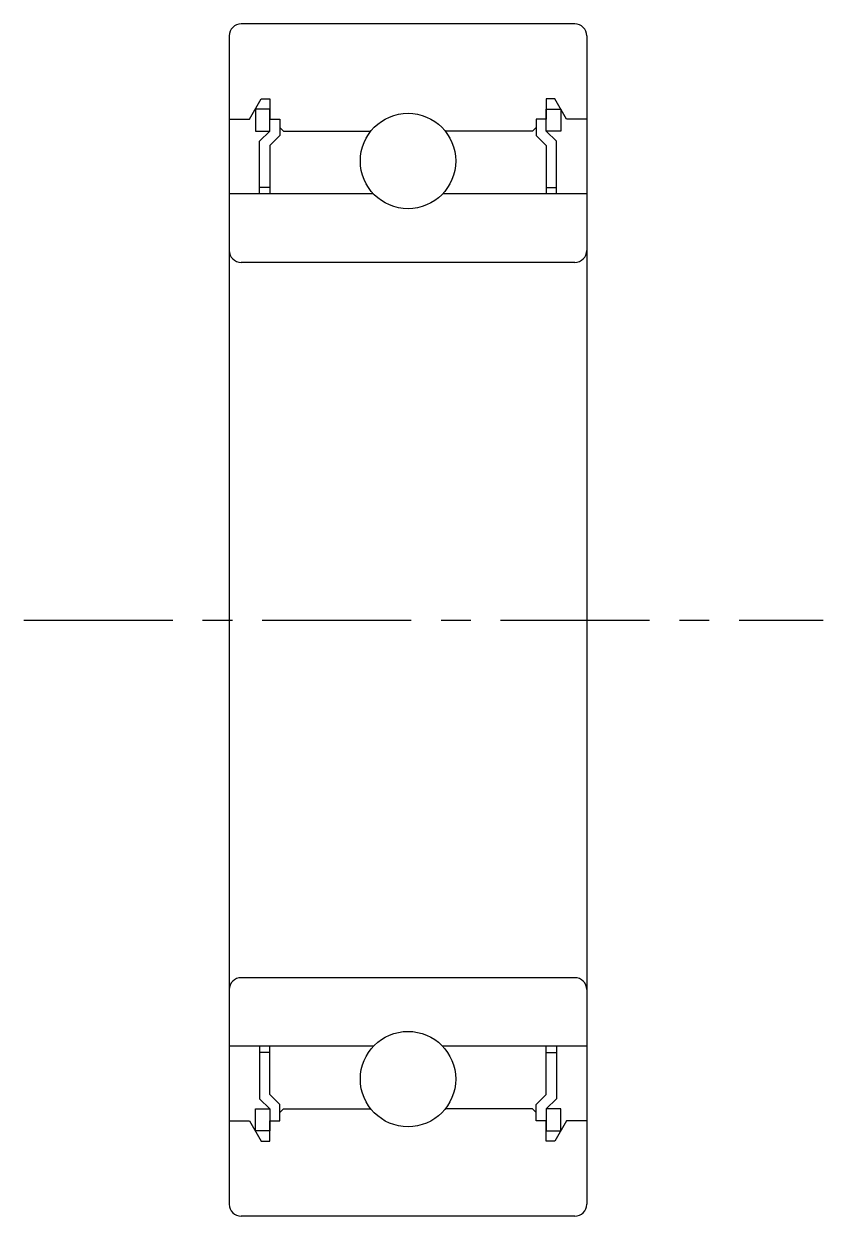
# Model space of a CAD drawing. Extents: x 2.6 to 28, y 2.5 to 28.6.
# Drawn here: x 21.28 to 27.99, y 18.56 to 28.56 of the extents above; entities outside this region: 2.
import ezdxf

# ---------------------------------------------------------------- set-up
doc = ezdxf.new("R2010")
doc.units = 0
doc.linetypes.add('CENTER', pattern=[2, 1.25, -0.25, 0.25, -0.25])
doc.layers.get('0').update_dxf_attribs({"linetype": 'CONTINUOUS'})
doc.layers.add('CENTER', color=1, linetype='CENTER')

msp = doc.modelspace()

# ---------------------------------------------------------------- linework, layer by layer
for p, q in [((25.903, 28.558), (23.103, 28.558)), ((23.003, 28.458), (23.003, 18.658)), ((26.003, 28.458), (26.003, 18.658)), ((23.173, 27.758), (23.271, 27.928)), ((23.271, 27.928), (23.343, 27.928)), ((23.343, 27.928), (23.343, 27.758)), ((25.735, 27.928), (25.663, 27.928)), ((25.663, 27.928), (25.663, 27.758)), ((25.833, 27.758), (25.735, 27.928)), ((23.222, 27.843), (23.222, 27.658)), ((23.343, 27.843), (23.222, 27.843)), ((23.343, 27.658), (23.343, 27.843)), ((25.663, 27.843), (25.784, 27.843)), ((25.663, 27.658), (25.663, 27.843)), ((25.784, 27.843), (25.784, 27.658)), ((23.003, 27.758), (23.173, 27.758)), ((23.343, 27.758), (23.428, 27.758)), ((23.428, 27.758), (23.428, 27.623)), ((25.578, 27.758), (25.578, 27.623)), ((25.663, 27.758), (25.578, 27.758)), ((26.003, 27.758), (25.833, 27.758)), ((23.222, 27.658), (23.343, 27.658)), ((23.258, 27.573), (23.343, 27.658)), ((23.428, 27.623), (23.343, 27.538)), ((23.428, 27.688), (23.458, 27.658)), ((23.458, 27.658), (24.191, 27.658)), ((25.548, 27.658), (24.816, 27.658)), ((25.578, 27.688), (25.548, 27.658)), ((25.578, 27.623), (25.663, 27.538)), ((25.784, 27.658), (25.663, 27.658)), ((25.748, 27.573), (25.663, 27.658)), ((23.258, 27.133), (23.258, 27.573)), ((23.343, 27.538), (23.343, 27.133)), ((25.663, 27.538), (25.663, 27.133)), ((25.748, 27.133), (25.748, 27.573)), ((24.213, 27.133), (23.003, 27.133)), ((23.343, 27.186), (23.258, 27.186)), ((26.003, 27.133), (24.794, 27.133)), ((25.663, 27.186), (25.748, 27.186)), ((25.903, 26.558), (23.103, 26.558)), ((25.903, 20.558), (23.103, 20.558)), ((24.213, 19.983), (23.003, 19.983)), ((23.258, 19.983), (23.258, 19.543)), ((23.343, 19.931), (23.258, 19.931)), ((23.343, 19.579), (23.343, 19.983)), ((26.003, 19.983), (24.794, 19.983)), ((25.663, 19.579), (25.663, 19.983)), ((25.663, 19.931), (25.748, 19.931)), ((25.748, 19.983), (25.748, 19.543)), ((23.258, 19.543), (23.343, 19.458)), ((23.428, 19.494), (23.343, 19.579)), ((25.578, 19.494), (25.663, 19.579)), ((25.748, 19.543), (25.663, 19.458)), ((23.222, 19.273), (23.222, 19.458)), ((23.222, 19.458), (23.343, 19.458)), ((23.343, 19.458), (23.343, 19.273)), ((23.428, 19.358), (23.428, 19.494)), ((23.428, 19.428), (23.458, 19.458)), ((23.458, 19.458), (24.191, 19.458)), ((25.548, 19.458), (24.816, 19.458)), ((25.578, 19.428), (25.548, 19.458)), ((25.578, 19.358), (25.578, 19.494)), ((25.784, 19.458), (25.663, 19.458)), ((25.663, 19.458), (25.663, 19.273)), ((25.784, 19.273), (25.784, 19.458)), ((23.003, 19.358), (23.173, 19.358)), ((23.173, 19.358), (23.271, 19.188)), ((23.343, 19.358), (23.428, 19.358)), ((23.343, 19.188), (23.343, 19.358)), ((25.663, 19.358), (25.578, 19.358)), ((25.663, 19.188), (25.663, 19.358)), ((25.833, 19.358), (25.735, 19.188)), ((26.003, 19.358), (25.833, 19.358)), ((23.343, 19.273), (23.222, 19.273)), ((25.663, 19.273), (25.784, 19.273)), ((23.271, 19.188), (23.343, 19.188)), ((25.735, 19.188), (25.663, 19.188)), ((25.903, 18.558), (23.103, 18.558))]:
    msp.add_line(p, q)
for centre in [(24.503, 27.408), (24.503, 19.708)]:
    msp.add_circle(centre, 0.4)
for centre, start, end in [((23.103, 28.458), 90, 180), ((25.903, 28.458), 0, 90), ((23.103, 26.658), 180, 270), ((25.903, 26.658), 270, 0), ((23.103, 20.458), 90, 180), ((25.903, 20.458), 360, 90), ((23.103, 18.658), 180, 270), ((25.903, 18.658), 270, 0)]:
    msp.add_arc(centre, 0.1, start, end)
at = {"layer": 'CENTER', "color": 1, "linetype": 'CENTER'}
msp.add_line((21.28, 23.558), (27.986, 23.558), dxfattribs=at)

# ---------------------------------------------------------------- texts
for p in [(2.5, 6.25), (2.5, 2.5)]:
    msp.add_text('B676ZZ', height=1).set_placement(p)

doc.saveas('drawing.dxf')
